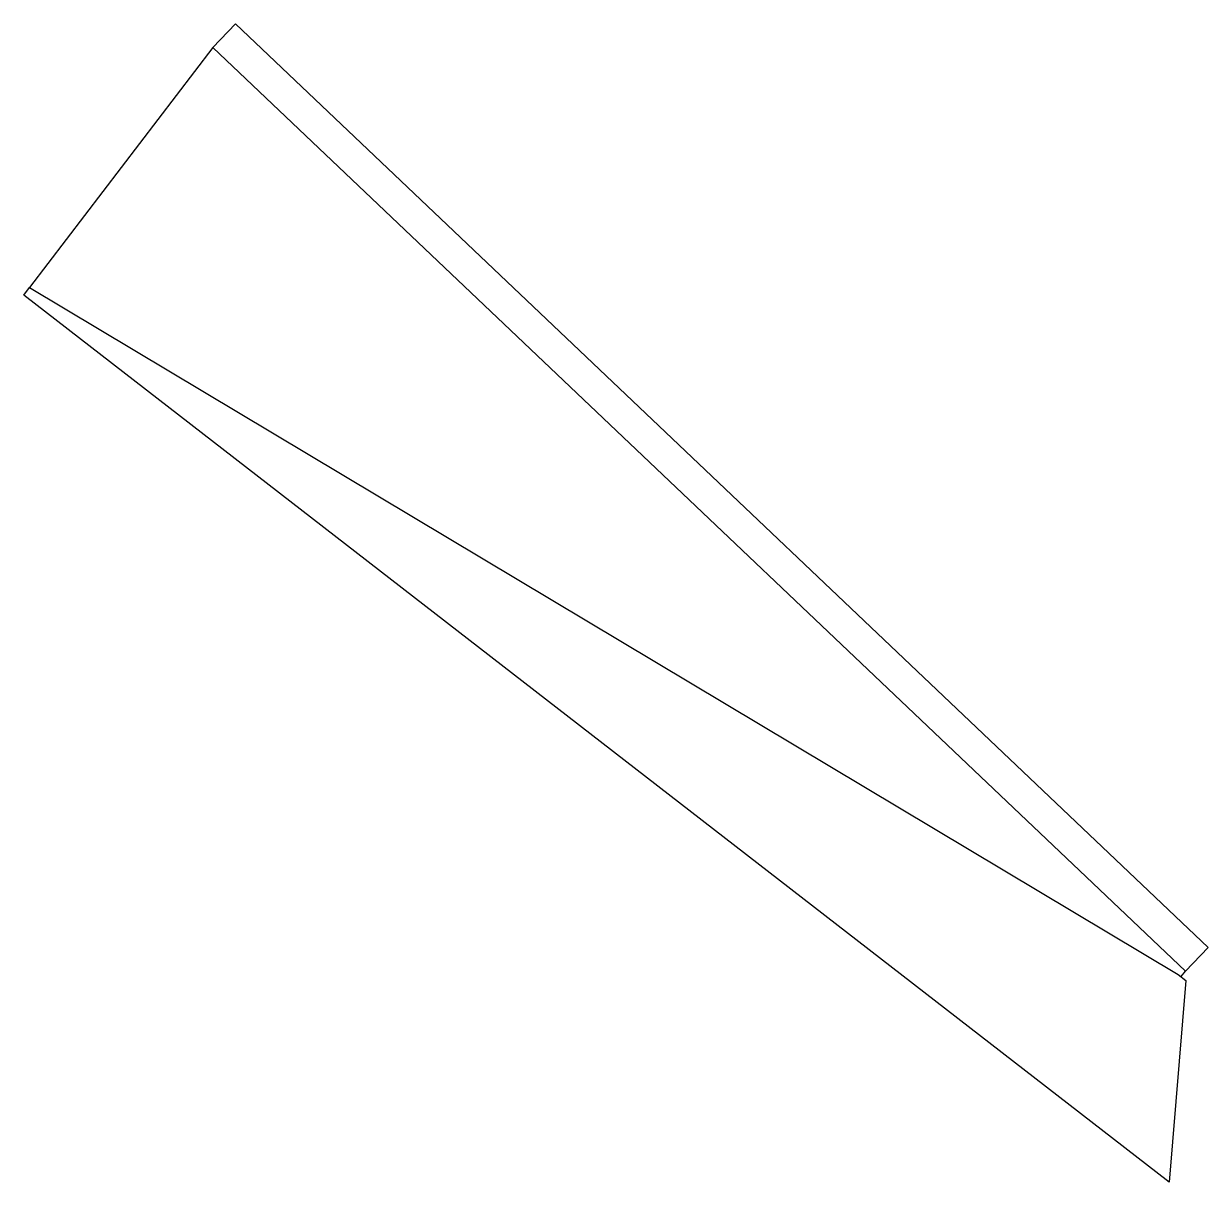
# Model space of a CAD drawing. Header units: millimetres. Extents: x -960 to 263, y 279 to 1475.
import ezdxf

# ---------------------------------------------------------------- set-up
doc = ezdxf.new("R2010")
doc.units = ezdxf.units.MM
doc.layers.add('MARCATURA', color=7, linetype='Continuous')

msp = doc.modelspace()

# ---------------------------------------------------------------- linework, layer by layer
at = {"color": 7, "linetype": 'Continuous', "lineweight": 25}
for p, q in [((-741.3, 1475.3), (-764.7, 1450.7)), ((-741.3, 1475.3), (263, 521.8)), ((-764.7, 1450.7), (-954, 1202.9)), ((-960.1, 1195), (-954, 1202.9)), ((222.5, 279.3), (-960.1, 1195)), ((239.6, 497.1), (263, 521.8)), ((231.8, 493.7), (239.7, 487.6)), ((235, 491.8), (239.6, 497.1)), ((239.7, 487.6), (222.5, 279.3))]:
    msp.add_line(p, q, dxfattribs=at)
at = {"layer": 'MARCATURA', "color": 7, "linetype": 'Continuous', "lineweight": 25}
for p, q in [((239.6, 497.1), (-764.7, 1450.7)), ((-954, 1202.9), (231.8, 493.7))]:
    msp.add_line(p, q, dxfattribs=at)

doc.saveas('drawing.dxf')
